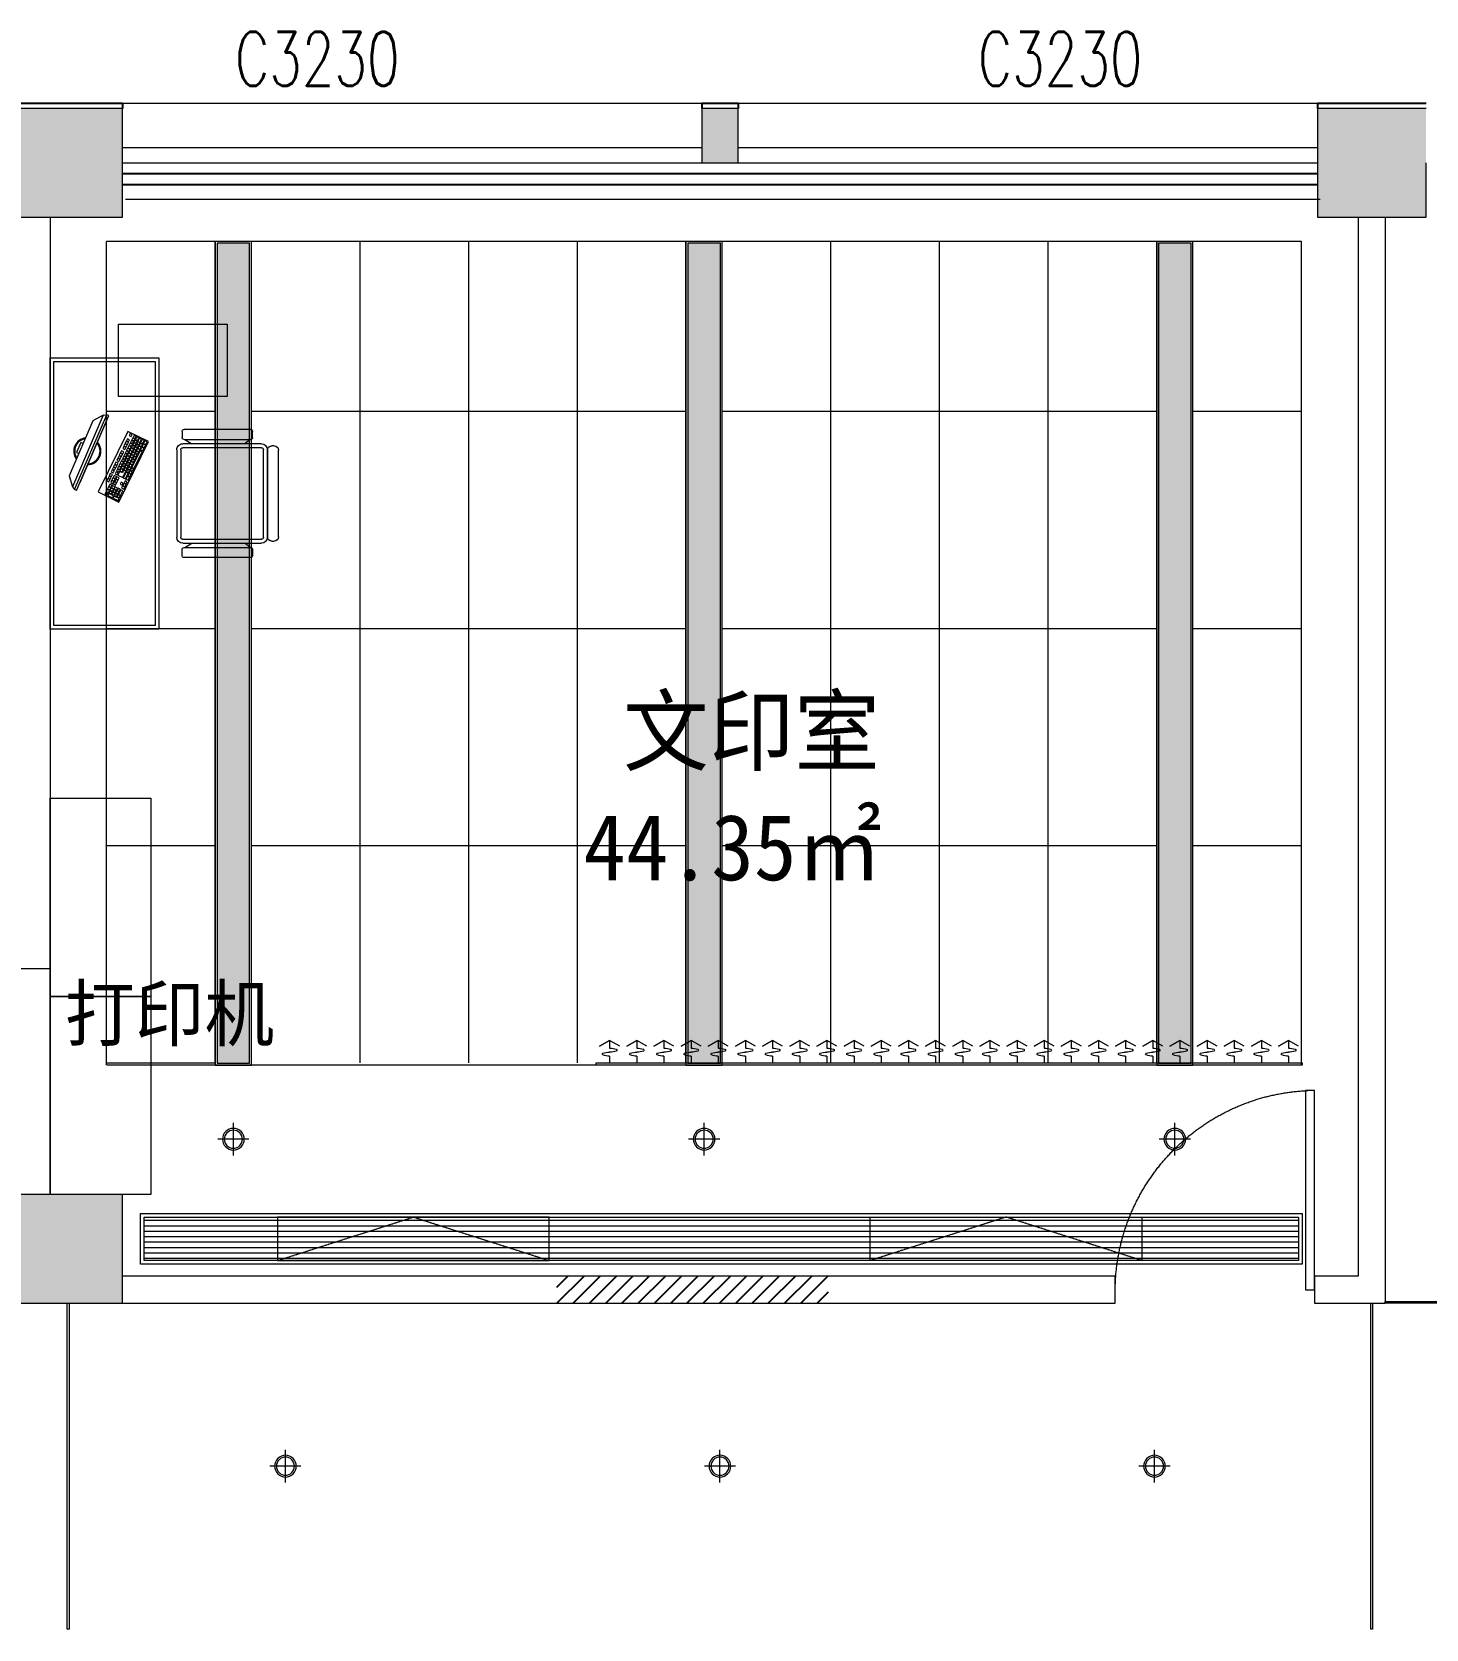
# Model space of a CAD drawing. Header units: millimetres. Extents: x 33621 to 401573, y -91663 to 133135.
# Drawn here: x 74497 to 82197, y -51111 to -42287 of the extents above; entities that cross this region are included whole.
import ezdxf

# ---------------------------------------------------------------- set-up
doc = ezdxf.new("R2010")
doc.units = ezdxf.units.MM
doc.header["$LTSCALE"] = 10
for name, pattern in [('DASH', [0.35, 0.25, -0.1]), ('DOTE', [2.42, 2, -0.2, 0.02, -0.2]), ('HIDDEN', [0.375, 0.25, -0.125, 0, 0])]:
    doc.linetypes.add(name, pattern=pattern)
doc.layers.get('0').update_dxf_attribs({"color": 253})
for name, color, linetype in [('3', 253, 'Continuous'), ('HATCH【填充】', 253, 'Continuous'), ('SURFACE', 253, 'Continuous'), ('WINDOW_TEXT', 253, 'Continuous')]:
    doc.layers.add(name, color=color, linetype=linetype)
for name, color, linetype, lineweight in [('COLUMN', 253, 'Continuous', 0), ('FF-Door【门】', 253, 'Continuous', 0), ('FF-FURN【成品家私】', 253, 'Continuous', 0), ('FF-Text【平面文字】', 253, 'Continuous', 0), ('PUB_HATCH', 253, 'Continuous', 0), ('RC-FCU【空调设备】', 253, 'Continuous', 0), ('RC-FIN【天花轮廓线】', 253, 'Continuous', 0), ('RC-LIGHT【天花灯具】', 253, 'Continuous', 0), ('RC-Modelling【天花造型】', 253, 'Continuous', 0), ('RC-STR【天花细线】', 253, 'Continuous', 0), ('WALL', 253, 'Continuous', 0), ('Wall【墙体】', 253, 'Continuous', 0), ('WINDOW', 253, 'Continuous', 0)]:
    doc.layers.add(name, color=color, linetype=linetype, lineweight=lineweight)
doc.styles.add('_TCH_WINDOW', font='SIMPLEX', dxfattribs={"bigfont": 'GBCBIG'})
doc.styles.add('文字', font='')
doc.styles.get('文字').set_extended_font_data('SimSun')

# ---------------------------------------------------------------- blocks, each defined once
blk = doc.blocks.new('$WINLIB2D$00000004')
for p, q in [((-0.5, 0.5), (0.5, 0.5)), ((-0.5, 0.5), (-0.5, -0.5)), ((0.5, -0.5), (0.5, 0.5)), ((-0.5, 0.2406), (0.5, 0.2406)), ((-0.5, -0.5), (0.5, -0.5))]:
    blk.add_line(p, q)
blk = doc.blocks.new('DOOR_D01')
at = {"layer": 'FF-Door【门】'}
blk.add_lwpolyline([(-0.4556, 1), (-0.4556, 0), (-0.5, 0), (-0.5, 1)], close=True, dxfattribs=at)
at = {"layer": 'FF-Door【门】', "color": 8, "linetype": 'HIDDEN', "ltscale": 15}
blk.add_arc((-0.5114, -0.0104), 1.0114, 0.59152, 87.46644, dxfattribs=at)
blk = doc.blocks.new('A$C4E3364B5')
for p, q in [((91.1, 524.2), (91.1, 537.6)), ((115.1, 561.6), (592.2, 561.6)), ((616.2, 537.6), (616.2, 524.2)), ((78.8, 33), (78.8, 467.1)), ((111.8, 500.2), (595.5, 500.2)), ((592.2, 500.2), (115.1, 500.2)), ((628.6, 467.1), (628.6, 33)), ((0, 407.9), (0, 39.9)), ((44.1, 418.9), (11, 418.9)), ((55.1, 39.9), (55.1, 407.9)), ((55.1, 404.6), (78.8, 375.3)), ((652.3, 404.6), (628.6, 375.3)), ((652.3, 39.9), (652.3, 407.9)), ((663.3, 418.9), (696.3, 418.9)), ((707.4, 407.9), (707.4, 39.9)), ((11, 28.9), (44.1, 28.9)), ((55.1, 44), (78.8, 83)), ((595.5, 0), (111.8, 0)), ((652.3, 44), (628.6, 83)), ((696.3, 28.9), (663.3, 28.9))]:
    blk.add_line(p, q)
at = {"color": 250}
for p, q in [((100.8, 33), (100.8, 467.1)), ((111.8, 478.1), (595.5, 478.1)), ((606.5, 467.1), (606.5, 33)), ((595.5, 22), (111.8, 22))]:
    blk.add_line(p, q, dxfattribs=at)
for centre, major_axis, start_param, end_param in [((115.1, 537.6), (-17, 17), -0.785398, 0.785398), ((592.2, 537.6), (-17, 17), 3.926991, 5.497787), ((111.8, 467.1), (-23.4, 23.4), -0.785398, 0.785398), ((115.1, 524.2), (-17, 17), 0.785397, 2.356196), ((592.2, 524.2), (-17, 17), 2.356194, 3.926991), ((595.5, 467.1), (-23.4, 23.4), 3.926991, 5.497787), ((11, 407.9), (-7.79, 7.79), -0.785398, 0.785398), ((44.1, 407.9), (-7.79, 7.79), 3.926991, 5.497787), ((663.3, 407.9), (-7.79, 7.79), -0.785398, 0.785398), ((696.3, 407.9), (-7.79, 7.79), 3.926991, 5.497787), ((11, 39.9), (7.79, -7.79), 3.926991, 5.497787), ((44.1, 39.9), (7.79, -7.79), -0.785398, 0.785398), ((111.8, 33), (23.4, -23.4), 3.926991, 5.497787), ((595.5, 33), (-23.4, 23.4), 2.356194, 3.926991), ((663.3, 39.9), (-7.79, 7.79), 0.785398, 2.356194), ((696.3, 39.9), (-7.79, 7.79), 2.356194, 3.926991)]:
    blk.add_ellipse(centre, major_axis=major_axis, ratio=1, start_param=start_param, end_param=end_param)
for centre, major_axis, start_param, end_param in [((111.8, 467.1), (-7.79, 7.79), -0.785398, 0.785398), ((595.5, 467.1), (-7.79, 7.79), 3.926991, 5.497787), ((111.8, 33), (7.79, -7.79), 3.926991, 5.497787), ((595.5, 33), (-7.79, 7.79), 2.356194, 3.926991)]:
    blk.add_ellipse(centre, major_axis=major_axis, ratio=1, start_param=start_param, end_param=end_param, dxfattribs=at)
blk = doc.blocks.new('办公桌_09')
at = {"color": 250}
for p, q in [((778, -863.8), (772.1, -875.7)), ((772.1, -875.7), (783.3, -881.2)), ((789.2, -869.3), (778, -863.8)), ((783.3, -881.2), (789.2, -869.3)), ((505.7, -937.5), (501, -948.5)), ((503.1, -969), (501, -948.5)), ((503.1, -969), (898.3, -1138.5)), ((919.3, -1114.9), (505.7, -937.5)), ((898.3, -1138.5), (914.5, -1125.9)), ((919.3, -1114.9), (914.5, -1125.9))]:
    blk.add_line(p, q, dxfattribs=at)
for points in [[(0, -884.1), (0, -283.3), (400, -283.3), (400, -884.1)], [(185.7, -1261.6), (185.7, -661.6), (1685.7, -661.6), (1685.7, -1261.6)]]:
    blk.add_lwpolyline(points, close=True)
for points in [[(205.7, -1241.6), (205.7, -681.6), (1665.7, -681.6), (1665.7, -1241.6)], [(592.5, -831.2), (926.3, -996.3), (982.7, -882.3), (648.9, -717.2)], [(625.5, -803.2), (631.4, -791.3), (620.3, -785.7), (614.4, -797.7)], [(637.6, -790.4), (643.5, -778.5), (627.7, -770.7), (621.8, -782.6)], [(639.9, -810.3), (645.8, -798.4), (634.6, -792.8), (628.7, -804.8)], [(629.3, -767.5), (648.4, -777), (654.3, -765.1), (635.2, -755.6)], [(636.7, -752.5), (656.1, -762.1), (662, -750.1), (642.6, -740.6)], [(652.4, -797.8), (658.3, -785.8), (647.2, -780.3), (641.3, -792.2)], [(658.9, -744.7), (664.8, -732.8), (650.1, -725.5), (644.2, -737.4)], [(661, -783.2), (666.9, -771.3), (655.7, -765.8), (649.8, -777.7)], [(666.8, -804.8), (672.7, -792.9), (661.5, -787.4), (655.6, -799.3)], [(670.3, -769.1), (676.2, -757.2), (665.1, -751.7), (659.2, -763.6)], [(676.8, -753.6), (682.7, -741.7), (667.9, -734.3), (662, -746.3)], [(675.3, -790.3), (681.2, -778.4), (670, -772.9), (664.1, -784.8)], [(684.7, -776.2), (690.6, -764.3), (679.4, -758.8), (673.5, -770.7)], [(689.7, -797.4), (695.6, -785.5), (684.4, -780), (678.5, -791.9)], [(695.1, -762.6), (701, -750.7), (686.2, -743.4), (680.3, -755.3)], [(699, -783.3), (704.9, -771.4), (693.7, -765.8), (687.8, -777.8)], [(704, -804.5), (709.9, -792.6), (698.7, -787.1), (692.8, -799)], [(791.2, -810.1), (797.1, -798.2), (704.8, -752.6), (698.9, -764.5)], [(713.4, -790.4), (719.3, -778.5), (708.1, -772.9), (702.2, -784.9)], [(727.7, -797.5), (733.6, -785.6), (722.4, -780), (716.5, -792)], [(742, -804.6), (747.9, -792.7), (736.8, -787.1), (730.9, -799.1)], [(614.8, -824.8), (620.7, -812.9), (609.5, -807.4), (603.6, -819.3)], [(644.7, -839.6), (650.6, -827.7), (639.4, -822.2), (633.5, -834.1)], [(654.2, -817.4), (660.1, -805.4), (648.9, -799.9), (643, -811.9)], [(658.7, -846.5), (664.6, -834.6), (653.4, -829.1), (647.5, -841)], [(668.6, -824.5), (674.5, -812.5), (663.3, -807), (657.4, -818.9)], [(672.7, -853.5), (678.6, -841.5), (667.4, -836), (661.5, -847.9)], [(681.1, -811.9), (687, -800), (675.8, -794.5), (669.9, -806.4)], [(682.9, -831.6), (688.8, -819.6), (677.6, -814.1), (671.7, -826)], [(686.7, -860.4), (692.6, -848.4), (681.4, -842.9), (675.5, -854.9)], [(695.5, -819), (701.4, -807.1), (690.2, -801.6), (684.3, -813.5)], [(697.2, -838.7), (703.1, -826.7), (692, -821.2), (686.1, -833.1)], [(709.8, -826.1), (715.7, -814.2), (704.5, -808.7), (698.6, -820.6)], [(710.6, -872.2), (716.5, -860.3), (705.4, -854.8), (699.5, -866.7)], [(711.6, -845.8), (717.5, -833.8), (706.3, -828.3), (700.4, -840.2)], [(718.3, -811.6), (724.2, -799.7), (713.1, -794.1), (707.2, -806.1)], [(724.1, -833.2), (730, -821.3), (718.9, -815.8), (713, -827.7)], [(724.6, -879.1), (730.5, -867.2), (719.3, -861.7), (713.4, -873.6)], [(725.9, -852.8), (731.8, -840.9), (720.7, -835.4), (714.8, -847.3)], [(732.7, -818.7), (738.6, -806.8), (727.4, -801.2), (721.5, -813.2)], [(738.5, -840.3), (744.4, -828.4), (733.2, -822.9), (727.3, -834.8)], [(738.6, -886.1), (744.5, -874.1), (733.3, -868.6), (727.4, -880.5)], [(740.3, -859.9), (746.2, -848), (735, -842.5), (729.1, -854.4)], [(747, -825.8), (752.9, -813.9), (741.7, -808.3), (735.8, -820.3)], [(752.6, -893), (758.5, -881), (747.3, -875.5), (741.4, -887.5)], [(752.8, -847.4), (758.7, -835.5), (747.6, -829.9), (741.7, -841.9)], [(754.6, -867), (760.5, -855.1), (749.3, -849.6), (743.4, -861.5)], [(756.4, -811.7), (762.3, -799.8), (751.1, -794.2), (745.2, -806.2)], [(761.4, -832.9), (767.3, -821), (756.1, -815.4), (750.2, -827.4)], [(767.2, -854.5), (773.1, -842.6), (761.9, -837), (756, -849)], [(769, -874.1), (774.9, -862.2), (763.7, -856.7), (757.8, -868.6)], [(770.7, -818.8), (776.6, -806.8), (765.4, -801.3), (759.5, -813.2)], [(775.7, -840), (781.6, -828), (770.4, -822.5), (764.5, -834.4)], [(781.5, -861.6), (787.4, -849.7), (776.2, -844.1), (770.3, -856.1)], [(785.1, -825.9), (791, -813.9), (779.8, -808.4), (773.9, -820.3)], [(790, -847.1), (795.9, -835.1), (784.8, -829.6), (778.9, -841.5)], [(795.9, -868.7), (801.8, -856.8), (790.6, -851.2), (784.7, -863.2)], [(797.6, -888.3), (803.5, -876.4), (792.4, -870.9), (786.5, -882.8)], [(799.4, -833), (805.3, -821), (794.1, -815.5), (788.2, -827.4)], [(804.4, -854.2), (810.3, -842.2), (799.1, -836.7), (793.2, -848.6)], [(807.2, -818.1), (813.1, -806.2), (800.3, -799.8), (794.4, -811.7)], [(810.2, -875.8), (816.1, -863.9), (804.9, -858.3), (799, -870.3)], [(812, -895.4), (817.9, -883.5), (806.7, -877.9), (800.8, -889.9)], [(813.8, -840.1), (819.7, -828.1), (808.5, -822.6), (802.6, -834.5)], [(813.4, -877.3), (833.8, -887.4), (847.1, -860.5), (812.7, -843.4), (806.8, -855.3), (820.8, -862.3)], [(822.6, -825.7), (828.5, -813.8), (815.7, -807.4), (809.8, -819.3)], [(854.6, -845.4), (822.9, -829.7), (817, -841.6), (848.7, -857.3)], [(837.2, -832.9), (843.1, -821), (830.2, -814.6), (824.3, -826.5)], [(856.1, -842.3), (862, -830.3), (845.7, -822.3), (839.8, -834.2)], [(854.2, -897.6), (860.1, -885.6), (849, -880.1), (843.1, -892)], [(876.6, -852.4), (882.5, -840.5), (871.3, -834.9), (865.4, -846.9)], [(883.5, -874.5), (889.4, -862.6), (878.2, -857.1), (872.3, -869)], [(890.9, -859.5), (896.8, -847.6), (885.7, -842), (879.7, -854)], [(905.3, -866.6), (911.2, -854.6), (900, -849.1), (894.1, -861)], [(918.3, -891.8), (924.2, -879.8), (913, -874.3), (907.1, -886.2)], [(940.1, -883.8), (946, -871.9), (920.5, -859.2), (914.6, -871.2)], [(932.6, -898.9), (938.5, -886.9), (927.4, -881.4), (921.5, -893.3)], [(954.4, -890.9), (960.3, -879), (949.1, -873.4), (943.2, -885.4)], [(961.3, -913), (974.7, -886.1), (963.5, -880.5), (950.1, -907.5)], [(773.7, -903.4), (779.6, -891.5), (768.4, -885.9), (762.5, -897.9)], [(787.6, -910.3), (793.5, -898.4), (782.4, -892.9), (776.5, -904.8)], [(801.6, -917.2), (807.5, -905.3), (796.3, -899.8), (790.4, -911.7)], [(815.6, -924.2), (821.5, -912.2), (810.3, -906.7), (804.4, -918.6)], [(826.3, -902.5), (832.2, -890.6), (821, -885), (815.1, -897)], [(836.1, -934.3), (842, -922.3), (830.8, -916.8), (824.9, -928.8)], [(846.8, -912.6), (852.7, -900.7), (841.5, -895.2), (835.6, -907.1)], [(850.4, -941.4), (856.3, -929.4), (845.1, -923.9), (839.2, -935.8)], [(861.1, -919.7), (867, -907.8), (855.9, -902.3), (850, -914.2)], [(864.8, -948.5), (870.7, -936.5), (859.5, -931), (853.6, -942.9)], [(868.6, -904.7), (874.5, -892.7), (863.3, -887.2), (857.4, -899.1)], [(875.5, -926.8), (881.4, -914.9), (870.2, -909.4), (864.3, -921.3)], [(882.9, -911.8), (888.8, -899.8), (877.6, -894.3), (871.7, -906.2)], [(896, -936.9), (901.9, -925), (890.7, -919.5), (884.8, -931.4)], [(903.4, -921.9), (909.3, -909.9), (898.1, -904.4), (892.2, -916.4)], [(910.3, -944), (916.2, -932.1), (905, -926.6), (899.1, -938.5)], [(910.8, -906.8), (916.7, -894.9), (905.6, -889.4), (899.7, -901.3)], [(917.7, -929), (923.6, -917), (912.5, -911.5), (906.6, -923.4)], [(924.6, -951.1), (930.5, -939.2), (919.4, -933.7), (913.5, -945.6)], [(925.2, -913.9), (931.1, -902), (919.9, -896.5), (914, -908.4)], [(932.1, -936.1), (938, -924.1), (926.8, -918.6), (920.9, -930.5)], [(939, -958.2), (944.9, -946.3), (933.7, -940.8), (927.8, -952.7)], [(939.5, -921), (945.4, -909.1), (934.3, -903.5), (928.4, -915.5)], [(946.4, -943.2), (959.8, -916.2), (948.6, -910.6), (935.2, -937.6)], [(947, -905.9), (952.9, -894), (941.7, -888.5), (935.8, -900.4)]]:
    blk.add_lwpolyline(points, close=True, dxfattribs=at)
for points in [[(914.5, -1125.9), (501, -948.5)], [(503.1, -969), (534.9, -1026.2), (838.2, -1156.3), (838.2, -1156.3), (898.3, -1138.5)], [(875, -1095.9), (553.4, -957.9)], [(659, -1079.4), (653.4, -1092.4), (708.6, -1116.1), (714.1, -1103.1)]]:
    blk.add_lwpolyline(points, dxfattribs=at)
for radius, start, end in [(75, 1.24355, 132.31589), (70, 3.11983, 130.43962), (75, 188.05931, 305.50014), (70, 190.58012, 302.97932)]:
    blk.add_arc((701.9, -1055.5), radius, start, end, dxfattribs=at)
at = {"color": 51, "xscale": -1}
blk.add_blockref('A$C4E3364B5', (1289.4, -561.6), dxfattribs=at)
blk = doc.blocks.new('圆形筒灯')
at = {"color": 251, "linetype": 'DOTE', "ltscale": 43.504693}
blk.add_line((0, 90.6), (0, -90.6), dxfattribs=at)
at = {"color": 251, "linetype": 'DOTE', "ltscale": 41.297046}
blk.add_line((86, 0), (-86, 0), dxfattribs=at)
blk.add_ellipse((0, 0), major_axis=(-42.4, 42.4), ratio=1, start_param=2.355868237233172, end_param=8.639053544412757)
at = {"color": 251}
blk.add_ellipse((0, 0), major_axis=(35.4, 35.4), ratio=1, start_param=5.49871431692557, end_param=11.78189962410516, dxfattribs=at)
blk = doc.blocks.new('*U283')
for p, q in [((0, -12), (0, 0)), ((0, 0), (3900, 0)), ((3900, 0), (3900, -12)), ((3900, -12), (0, -12)), ((75, -49.3), (75, -12)), ((225, -49.3), (225, -12)), ((375, -49.3), (375, -12)), ((525, -49.3), (525, -12)), ((675, -49.3), (675, -12)), ((825, -49.3), (825, -12)), ((975, -49.3), (975, -12)), ((1125, -49.3), (1125, -12)), ((1275, -49.3), (1275, -12)), ((1425, -49.3), (1425, -12)), ((1575, -49.3), (1575, -12)), ((1725, -49.3), (1725, -12)), ((1875, -49.3), (1875, -12)), ((2025, -49.3), (2025, -12)), ((2175, -49.3), (2175, -12)), ((2325, -49.3), (2325, -12)), ((2475, -49.3), (2475, -12)), ((2625, -49.3), (2625, -12)), ((2775, -49.3), (2775, -12)), ((2925, -49.3), (2925, -12)), ((3075, -49.3), (3075, -12)), ((3225, -49.3), (3225, -12)), ((3375, -49.3), (3375, -12)), ((3525, -49.3), (3525, -12)), ((3675, -49.3), (3675, -12)), ((3825, -49.3), (3825, -12)), ((3825, -49.3), (3825, -12)), ((19.6, -104.5), (75, -136.2)), ((75, -136.2), (75, -93.2)), ((130.4, -104.5), (75, -136.2)), ((75, -136.2), (130.4, -104.5)), ((169.6, -104.5), (225, -136.2)), ((225, -136.2), (225, -93.2)), ((280.4, -104.5), (225, -136.2)), ((225, -136.2), (280.4, -104.5)), ((319.6, -104.5), (375, -136.2)), ((375, -136.2), (375, -93.2)), ((430.4, -104.5), (375, -136.2)), ((375, -136.2), (430.4, -104.5)), ((469.6, -104.5), (525, -136.2)), ((525, -136.2), (525, -93.2)), ((580.4, -104.5), (525, -136.2)), ((525, -136.2), (580.4, -104.5)), ((619.6, -104.5), (675, -136.2)), ((675, -136.2), (675, -93.2)), ((730.4, -104.5), (675, -136.2)), ((675, -136.2), (730.4, -104.5)), ((769.6, -104.5), (825, -136.2)), ((825, -136.2), (825, -93.2)), ((880.4, -104.5), (825, -136.2)), ((825, -136.2), (880.4, -104.5)), ((919.6, -104.5), (975, -136.2)), ((975, -136.2), (975, -93.2)), ((1030.4, -104.5), (975, -136.2)), ((975, -136.2), (1030.4, -104.5)), ((1069.6, -104.5), (1125, -136.2)), ((1125, -136.2), (1125, -93.2)), ((1180.4, -104.5), (1125, -136.2)), ((1125, -136.2), (1180.4, -104.5)), ((1219.6, -104.5), (1275, -136.2)), ((1275, -136.2), (1275, -93.2)), ((1330.4, -104.5), (1275, -136.2)), ((1275, -136.2), (1330.4, -104.5)), ((1369.6, -104.5), (1425, -136.2)), ((1425, -136.2), (1425, -93.2)), ((1480.4, -104.5), (1425, -136.2)), ((1425, -136.2), (1480.4, -104.5)), ((1519.6, -104.5), (1575, -136.2)), ((1575, -136.2), (1575, -93.2)), ((1630.4, -104.5), (1575, -136.2)), ((1575, -136.2), (1630.4, -104.5)), ((1669.6, -104.5), (1725, -136.2)), ((1725, -136.2), (1725, -93.2)), ((1780.4, -104.5), (1725, -136.2)), ((1725, -136.2), (1780.4, -104.5)), ((1819.6, -104.5), (1875, -136.2)), ((1875, -136.2), (1875, -93.2)), ((1930.4, -104.5), (1875, -136.2)), ((1875, -136.2), (1930.4, -104.5)), ((1969.6, -104.5), (2025, -136.2)), ((2025, -136.2), (2025, -93.2)), ((2080.4, -104.5), (2025, -136.2)), ((2025, -136.2), (2080.4, -104.5)), ((2119.6, -104.5), (2175, -136.2)), ((2175, -136.2), (2175, -93.2)), ((2230.4, -104.5), (2175, -136.2)), ((2175, -136.2), (2230.4, -104.5)), ((2269.6, -104.5), (2325, -136.2)), ((2325, -136.2), (2325, -93.2)), ((2380.4, -104.5), (2325, -136.2)), ((2325, -136.2), (2380.4, -104.5)), ((2419.6, -104.5), (2475, -136.2)), ((2475, -136.2), (2475, -93.2)), ((2530.4, -104.5), (2475, -136.2)), ((2475, -136.2), (2530.4, -104.5)), ((2569.6, -104.5), (2625, -136.2)), ((2625, -136.2), (2625, -93.2)), ((2680.4, -104.5), (2625, -136.2)), ((2625, -136.2), (2680.4, -104.5)), ((2719.6, -104.5), (2775, -136.2)), ((2775, -136.2), (2775, -93.2)), ((2830.4, -104.5), (2775, -136.2)), ((2775, -136.2), (2830.4, -104.5)), ((2869.6, -104.5), (2925, -136.2)), ((2925, -136.2), (2925, -93.2)), ((2980.4, -104.5), (2925, -136.2)), ((2925, -136.2), (2980.4, -104.5)), ((3019.6, -104.5), (3075, -136.2)), ((3075, -136.2), (3075, -93.2)), ((3130.4, -104.5), (3075, -136.2)), ((3075, -136.2), (3130.4, -104.5)), ((3169.6, -104.5), (3225, -136.2)), ((3225, -136.2), (3225, -93.2)), ((3280.4, -104.5), (3225, -136.2)), ((3225, -136.2), (3280.4, -104.5)), ((3319.6, -104.5), (3375, -136.2)), ((3375, -136.2), (3375, -93.2)), ((3430.4, -104.5), (3375, -136.2)), ((3375, -136.2), (3430.4, -104.5)), ((3469.6, -104.5), (3525, -136.2)), ((3525, -136.2), (3525, -93.2)), ((3580.4, -104.5), (3525, -136.2)), ((3525, -136.2), (3580.4, -104.5)), ((3619.6, -104.5), (3675, -136.2)), ((3675, -136.2), (3675, -93.2)), ((3730.4, -104.5), (3675, -136.2)), ((3675, -136.2), (3730.4, -104.5)), ((3769.6, -104.5), (3825, -136.2)), ((3769.6, -104.5), (3825, -136.2)), ((3825, -136.2), (3825, -93.2)), ((3825, -136.2), (3825, -93.2)), ((3880.4, -104.5), (3825, -136.2)), ((3825, -136.2), (3880.4, -104.5)), ((3880.4, -104.5), (3825, -136.2)), ((3825, -136.2), (3880.4, -104.5))]:
    blk.add_line(p, q)
at = {"extrusion": (0, 0, -1)}
for centre, major_axis, start_param, end_param in [((40, -82.2), (3.69, -3.69), 1.137309, 3.57508), ((72.5, -170.8), (-70.4, -70.4), 2.004284, 2.381239), ((72.5, 6.4), (70.4, -70.4), 0.760354, 1.137309), ((77.5, -148.9), (-70.4, -70.4), 2.33115, 2.708105), ((77.5, 28.3), (70.4, -70.4), 0.433488, 0.810442), ((110, -60.3), (3.69, -3.69), 4.278901, 6.716673), ((190, -82.2), (3.69, -3.69), 1.137309, 3.57508), ((222.5, -170.8), (-70.4, -70.4), 2.004284, 2.381239), ((222.5, 6.4), (70.4, -70.4), 0.760354, 1.137309), ((227.5, -148.9), (-70.4, -70.4), 2.33115, 2.708105), ((227.5, 28.3), (70.4, -70.4), 0.433488, 0.810442), ((260, -60.3), (3.69, -3.69), 4.278901, 6.716673), ((340, -82.2), (3.69, -3.69), 1.137309, 3.57508), ((372.5, -170.8), (-70.4, -70.4), 2.004284, 2.381239), ((372.5, 6.4), (70.4, -70.4), 0.760354, 1.137309), ((377.5, -148.9), (-70.4, -70.4), 2.33115, 2.708105), ((377.5, 28.3), (70.4, -70.4), 0.433488, 0.810442), ((410, -60.3), (3.69, -3.69), 4.278901, 6.716673), ((490, -82.2), (3.69, -3.69), 1.137309, 3.57508), ((522.5, -170.8), (-70.4, -70.4), 2.004284, 2.381239), ((522.5, 6.4), (70.4, -70.4), 0.760354, 1.137309), ((527.5, -148.9), (-70.4, -70.4), 2.33115, 2.708105), ((527.5, 28.3), (70.4, -70.4), 0.433488, 0.810442), ((560, -60.3), (3.69, -3.69), 4.278901, 6.716673), ((640, -82.2), (3.69, -3.69), 1.137309, 3.57508), ((672.5, -170.8), (-70.4, -70.4), 2.004284, 2.381239), ((672.5, 6.4), (70.4, -70.4), 0.760354, 1.137309), ((677.5, -148.9), (-70.4, -70.4), 2.33115, 2.708105), ((677.5, 28.3), (70.4, -70.4), 0.433488, 0.810442), ((710, -60.3), (3.69, -3.69), 4.278901, 6.716673), ((790, -82.2), (3.69, -3.69), 1.137309, 3.57508), ((822.5, -170.8), (-70.4, -70.4), 2.004284, 2.381239), ((822.5, 6.4), (70.4, -70.4), 0.760354, 1.137309), ((827.5, -148.9), (-70.4, -70.4), 2.33115, 2.708105), ((827.5, 28.3), (70.4, -70.4), 0.433488, 0.810442), ((860, -60.3), (3.69, -3.69), 4.278901, 6.716673), ((940, -82.2), (3.69, -3.69), 1.137309, 3.57508), ((972.5, -170.8), (-70.4, -70.4), 2.004284, 2.381239), ((972.5, 6.4), (70.4, -70.4), 0.760354, 1.137309), ((977.5, -148.9), (-70.4, -70.4), 2.33115, 2.708105), ((977.5, 28.3), (70.4, -70.4), 0.433488, 0.810442), ((1010, -60.3), (3.69, -3.69), 4.278901, 6.716673), ((1090, -82.2), (3.69, -3.69), 1.137309, 3.57508), ((1122.5, -170.8), (-70.4, -70.4), 2.004284, 2.381239), ((1122.5, 6.4), (70.4, -70.4), 0.760354, 1.137309), ((1127.5, -148.9), (-70.4, -70.4), 2.33115, 2.708105), ((1127.5, 28.3), (70.4, -70.4), 0.433488, 0.810442), ((1160, -60.3), (3.69, -3.69), 4.278901, 6.716673), ((1240, -82.2), (3.69, -3.69), 1.137309, 3.57508), ((1272.5, -170.8), (-70.4, -70.4), 2.004284, 2.381239), ((1272.5, 6.4), (70.4, -70.4), 0.760354, 1.137309), ((1277.5, -148.9), (-70.4, -70.4), 2.33115, 2.708105), ((1277.5, 28.3), (70.4, -70.4), 0.433488, 0.810442), ((1310, -60.3), (3.69, -3.69), 4.278901, 6.716673), ((1390, -82.2), (3.69, -3.69), 1.137309, 3.57508), ((1422.5, -170.8), (-70.4, -70.4), 2.004284, 2.381239), ((1422.5, 6.4), (70.4, -70.4), 0.760354, 1.137309), ((1427.5, -148.9), (-70.4, -70.4), 2.33115, 2.708105), ((1427.5, 28.3), (70.4, -70.4), 0.433488, 0.810442), ((1460, -60.3), (3.69, -3.69), 4.278901, 6.716673), ((1540, -82.2), (3.69, -3.69), 1.137309, 3.57508), ((1572.5, -170.8), (-70.4, -70.4), 2.004284, 2.381239), ((1572.5, 6.4), (70.4, -70.4), 0.760354, 1.137309), ((1577.5, -148.9), (-70.4, -70.4), 2.33115, 2.708105), ((1577.5, 28.3), (70.4, -70.4), 0.433488, 0.810442), ((1610, -60.3), (3.69, -3.69), 4.278901, 6.716673), ((1690, -82.2), (3.69, -3.69), 1.137309, 3.57508), ((1722.5, -170.8), (-70.4, -70.4), 2.004284, 2.381239), ((1722.5, 6.4), (70.4, -70.4), 0.760354, 1.137309), ((1727.5, -148.9), (-70.4, -70.4), 2.33115, 2.708105), ((1727.5, 28.3), (70.4, -70.4), 0.433488, 0.810442), ((1760, -60.3), (3.69, -3.69), 4.278901, 6.716673), ((1840, -82.2), (3.69, -3.69), 1.137309, 3.57508), ((1872.5, -170.8), (-70.4, -70.4), 2.004284, 2.381239), ((1872.5, 6.4), (70.4, -70.4), 0.760354, 1.137309), ((1877.5, -148.9), (-70.4, -70.4), 2.33115, 2.708105), ((1877.5, 28.3), (70.4, -70.4), 0.433488, 0.810442), ((1910, -60.3), (3.69, -3.69), 4.278901, 6.716673), ((1990, -82.2), (3.69, -3.69), 1.137309, 3.57508), ((2022.5, -170.8), (-70.4, -70.4), 2.004284, 2.381239), ((2022.5, 6.4), (70.4, -70.4), 0.760354, 1.137309), ((2027.5, -148.9), (-70.4, -70.4), 2.33115, 2.708105), ((2027.5, 28.3), (70.4, -70.4), 0.433488, 0.810442), ((2060, -60.3), (3.69, -3.69), 4.278901, 6.716673), ((2140, -82.2), (3.69, -3.69), 1.137309, 3.57508), ((2172.5, -170.8), (-70.4, -70.4), 2.004284, 2.381239), ((2172.5, 6.4), (70.4, -70.4), 0.760354, 1.137309), ((2177.5, -148.9), (-70.4, -70.4), 2.33115, 2.708105), ((2177.5, 28.3), (70.4, -70.4), 0.433488, 0.810442), ((2210, -60.3), (3.69, -3.69), 4.278901, 6.716673), ((2290, -82.2), (3.69, -3.69), 1.137309, 3.57508), ((2322.5, -170.8), (-70.4, -70.4), 2.004284, 2.381239), ((2322.5, 6.4), (70.4, -70.4), 0.760354, 1.137309), ((2327.5, -148.9), (-70.4, -70.4), 2.33115, 2.708105), ((2327.5, 28.3), (70.4, -70.4), 0.433488, 0.810442), ((2360, -60.3), (3.69, -3.69), 4.278901, 6.716673), ((2440, -82.2), (3.69, -3.69), 1.137309, 3.57508), ((2472.5, -170.8), (-70.4, -70.4), 2.004284, 2.381239), ((2472.5, 6.4), (70.4, -70.4), 0.760354, 1.137309), ((2477.5, -148.9), (-70.4, -70.4), 2.33115, 2.708105), ((2477.5, 28.3), (70.4, -70.4), 0.433488, 0.810442), ((2510, -60.3), (3.69, -3.69), 4.278901, 6.716673), ((2590, -82.2), (3.69, -3.69), 1.137309, 3.57508), ((2622.5, -170.8), (-70.4, -70.4), 2.004284, 2.381239), ((2622.5, 6.4), (70.4, -70.4), 0.760354, 1.137309), ((2627.5, -148.9), (-70.4, -70.4), 2.33115, 2.708105), ((2627.5, 28.3), (70.4, -70.4), 0.433488, 0.810442), ((2660, -60.3), (3.69, -3.69), 4.278901, 6.716673), ((2740, -82.2), (3.69, -3.69), 1.137309, 3.57508), ((2772.5, -170.8), (-70.4, -70.4), 2.004284, 2.381239), ((2772.5, 6.4), (70.4, -70.4), 0.760354, 1.137309), ((2777.5, -148.9), (-70.4, -70.4), 2.33115, 2.708105), ((2777.5, 28.3), (70.4, -70.4), 0.433488, 0.810442), ((2810, -60.3), (3.69, -3.69), 4.278901, 6.716673), ((2890, -82.2), (3.69, -3.69), 1.137309, 3.57508), ((2922.5, -170.8), (-70.4, -70.4), 2.004284, 2.381239), ((2922.5, 6.4), (70.4, -70.4), 0.760354, 1.137309), ((2927.5, -148.9), (-70.4, -70.4), 2.33115, 2.708105), ((2927.5, 28.3), (70.4, -70.4), 0.433488, 0.810442), ((2960, -60.3), (3.69, -3.69), 4.278901, 6.716673), ((3040, -82.2), (3.69, -3.69), 1.137309, 3.57508), ((3072.5, -170.8), (-70.4, -70.4), 2.004284, 2.381239), ((3072.5, 6.4), (70.4, -70.4), 0.760354, 1.137309), ((3077.5, -148.9), (-70.4, -70.4), 2.33115, 2.708105), ((3077.5, 28.3), (70.4, -70.4), 0.433488, 0.810442), ((3110, -60.3), (3.69, -3.69), 4.278901, 6.716673), ((3190, -82.2), (3.69, -3.69), 1.137309, 3.57508), ((3222.5, -170.8), (-70.4, -70.4), 2.004284, 2.381239), ((3222.5, 6.4), (70.4, -70.4), 0.760354, 1.137309), ((3227.5, -148.9), (-70.4, -70.4), 2.33115, 2.708105), ((3227.5, 28.3), (70.4, -70.4), 0.433488, 0.810442), ((3260, -60.3), (3.69, -3.69), 4.278901, 6.716673), ((3340, -82.2), (3.69, -3.69), 1.137309, 3.57508), ((3372.5, -170.8), (-70.4, -70.4), 2.004284, 2.381239), ((3372.5, 6.4), (70.4, -70.4), 0.760354, 1.137309), ((3377.5, -148.9), (-70.4, -70.4), 2.33115, 2.708105), ((3377.5, 28.3), (70.4, -70.4), 0.433488, 0.810442), ((3410, -60.3), (3.69, -3.69), 4.278901, 6.716673), ((3490, -82.2), (3.69, -3.69), 1.137309, 3.57508), ((3522.5, -170.8), (-70.4, -70.4), 2.004284, 2.381239), ((3522.5, 6.4), (70.4, -70.4), 0.760354, 1.137309), ((3527.5, -148.9), (-70.4, -70.4), 2.33115, 2.708105), ((3527.5, 28.3), (70.4, -70.4), 0.433488, 0.810442), ((3560, -60.3), (3.69, -3.69), 4.278901, 6.716673), ((3640, -82.2), (3.69, -3.69), 1.137309, 3.57508), ((3672.5, -170.8), (-70.4, -70.4), 2.004284, 2.381239), ((3672.5, 6.4), (70.4, -70.4), 0.760354, 1.137309), ((3677.5, -148.9), (-70.4, -70.4), 2.33115, 2.708105), ((3677.5, 28.3), (70.4, -70.4), 0.433488, 0.810442), ((3710, -60.3), (3.69, -3.69), 4.278901, 6.716673), ((3790, -82.2), (3.69, -3.69), 1.137309, 3.57508), ((3790, -82.2), (3.69, -3.69), 1.137309, 3.57508), ((3822.5, -170.8), (-70.4, -70.4), 2.004284, 2.381239), ((3822.5, -170.8), (-70.4, -70.4), 2.004284, 2.381239), ((3822.5, 6.4), (70.4, -70.4), 0.760354, 1.137309), ((3822.5, 6.4), (70.4, -70.4), 0.760354, 1.137309), ((3827.5, -148.9), (-70.4, -70.4), 2.33115, 2.708105), ((3827.5, -148.9), (-70.4, -70.4), 2.33115, 2.708105), ((3827.5, 28.3), (70.4, -70.4), 0.433488, 0.810442), ((3827.5, 28.3), (70.4, -70.4), 0.433488, 0.810442), ((3860, -60.3), (3.69, -3.69), 4.278901, 6.716673), ((3860, -60.3), (3.69, -3.69), 4.278901, 6.716673)]:
    blk.add_ellipse(centre, major_axis=major_axis, ratio=1, start_param=start_param, end_param=end_param, dxfattribs=at)
blk = doc.blocks.new('ZL_0609192853')
at = {"layer": 'RC-LIGHT【天花灯具】'}
h = blk.add_hatch(dxfattribs=at)
h.set_pattern_fill('DOTS', color=8, scale=10)
h.set_pattern_definition([(0, (2430707.972, -1486106.821), (7.9375, 15.875), [0, -15.875])])
h.paths.add_polyline_path([(-90, -4540), (90, -4540), (90, -10), (-90, -10)])
blk.add_lwpolyline([(-100, -4550), (100, -4550), (100, 0), (-100, 0)], close=True, dxfattribs=at)
at = {"layer": 'RC-LIGHT【天花灯具】', "color": 8}
blk.add_lwpolyline([(-90, -4540), (90, -4540), (90, -10), (-90, -10)], close=True, dxfattribs=at)

msp = doc.modelspace()

# ---------------------------------------------------------------- hatches: boundary and pattern name
at = {"layer": 'HATCH【填充】'}
h = msp.add_hatch(dxfattribs=at)
h.set_pattern_fill('ANSI31', color=3, scale=20)
h.set_pattern_definition([(45, (77396.01, -49310.557), (-44.9013, 44.9013), [])])
h.paths.add_polyline_path([(78896, -49160.6), (77396, -49160.6), (77396, -49310.6), (78896, -49310.6)])
at = {"layer": 'PUB_HATCH'}
for points in [[(74396.5, -43310.6), (74996.5, -43310.6), (74996.5, -42710.6), (74396.5, -42710.6)], [(78196.5, -43010.6), (78396.5, -43010.6), (78396.5, -42710.6), (78196.5, -42710.6)], [(81596.5, -43310.6), (82196.5, -43310.6), (82196.5, -42710.6), (81596.5, -42710.6)], [(74396.5, -49310.6), (74996.5, -49310.6), (74996.5, -48710.6), (74396.5, -48710.6)]]:
    msp.add_hatch(color=256, dxfattribs=at).paths.add_polyline_path(points)
at = {"layer": 'RC-FCU【空调设备】'}
h = msp.add_hatch(dxfattribs=at)
h.set_pattern_fill('_USER', color=8, scale=30, angle=180, pattern_type=0)
h.set_pattern_definition([(180, (6007039.228, 1148867.944), (-4e-15, -30), [])])
h.paths.add_polyline_path([(75116.5, -48834.4), (75116.5, -49074.4), (81492.3, -49074.4), (81492.3, -48834.4)])

# ---------------------------------------------------------------- linework, layer by layer
at = {"layer": '3'}
for p, q in [((81596.5, -43070.6), (74996.5, -43070.6)), ((81596.5, -43130.6), (74996.5, -43130.6))]:
    msp.add_line(p, q, dxfattribs=at)
at = {"layer": 'COLUMN'}
for p, q in [((74996.5, -42710.6), (74396.5, -42710.6)), ((82196.5, -42710.6), (81596.5, -42710.6)), ((74996.5, -43310.6), (74996.5, -43010.6)), ((81596.5, -43010.6), (81596.5, -43310.6)), ((82196.5, -43310.6), (82196.5, -43010.6)), ((74396.5, -43310.6), (74996.5, -43310.6)), ((81596.5, -43310.6), (82196.5, -43310.6)), ((74996.5, -48710.6), (74396.5, -48710.6)), ((74996.5, -49310.6), (74996.5, -48710.6)), ((74396.5, -49310.6), (74996.5, -49310.6))]:
    msp.add_line(p, q, dxfattribs=at)
at = {"layer": 'FF-FURN【成品家私】'}
for points in [[(74596.5, -46520), (75153, -46520), (75153, -47615.3), (74596.5, -47615.3)], [(74596.5, -47615.3), (75153, -47615.3), (75153, -48710.6), (74596.5, -48710.6)]]:
    msp.add_lwpolyline(points, close=True, dxfattribs=at)
at = {"layer": 'RC-FCU【空调设备】'}
msp.add_lwpolyline([(81512.3, -48814.4), (81512.3, -49094.4), (75096.5, -49094.4), (75096.5, -48814.4)], close=True, dxfattribs=at)
at = {"layer": 'RC-FCU【空调设备】', "color": 8}
msp.add_lwpolyline([(81492.3, -48834.4), (81492.3, -49074.4), (75116.5, -49074.4), (75116.5, -48834.4)], close=True, dxfattribs=at)
at = {"layer": 'RC-FCU【空调设备】', "color": 8, "linetype": 'DASH'}
for points in [[(75853.3, -48834.4), (75853.3, -49074.4), (77353.3, -49074.4), (77353.3, -48834.4)], [(80627.1, -48834.4), (80627.1, -49074.4), (79127.1, -49074.4), (79127.1, -48834.4)]]:
    msp.add_lwpolyline(points, close=True, dxfattribs=at)
for points in [[(75853.3, -49074.4), (76603.3, -48834.4), (77353.3, -49074.4)], [(80627.1, -49074.4), (79877.1, -48834.4), (79127.1, -49074.4)]]:
    msp.add_lwpolyline(points, dxfattribs=at)
at = {"layer": 'RC-FIN【天花轮廓线】'}
msp.add_line((81512.3, -47994.4), (74912.3, -47994.4), dxfattribs=at)
at = {"layer": 'RC-Modelling【天花造型】'}
for p, q in [((75012.3, -43210.6), (81612.3, -43210.6)), ((81509, -43444.4), (74909, -43444.4)), ((81509, -47994.4), (81509, -43444.4))]:
    msp.add_line(p, q, dxfattribs=at)
at = {"layer": 'RC-STR【天花细线】'}
for p, q in [((76309, -47982.4), (76309, -43444.4)), ((76909, -47982.4), (76909, -43444.4)), ((77509, -47982.4), (77509, -43444.4)), ((78109, -47982.4), (78109, -43444.4)), ((78309, -47982.4), (78309, -43444.4)), ((78909, -47982.4), (78909, -43444.4)), ((79509, -47982.4), (79509, -43444.4)), ((80109, -47982.4), (80109, -43444.4)), ((80709, -47982.4), (80709, -43444.4)), ((80909, -47982.4), (80909, -43444.4)), ((78309, -44382.4), (80709, -44382.4)), ((80909, -44382.4), (81509, -44382.4)), ((78309, -45582.4), (80709, -45582.4)), ((80909, -45582.4), (81509, -45582.4)), ((74909, -46782.4), (75509, -46782.4)), ((75709, -46782.4), (78109, -46782.4)), ((78309, -46782.4), (80709, -46782.4)), ((80909, -46782.4), (81509, -46782.4)), ((74909, -47982.4), (75509, -47982.4))]:
    msp.add_line(p, q, dxfattribs=at)
for points in [[(74691.5, -49310.6), (74701.5, -49310.6), (74701.5, -51110.6), (74691.5, -51110.6)], [(81891.5, -49310.6), (81901.5, -49310.6), (81901.5, -51110.6), (81891.5, -51110.6)], [(88596.5, -49310.6), (81971.5, -49310.6), (81971.5, -49300.6), (88596.5, -49300.6)]]:
    msp.add_lwpolyline(points, close=True, dxfattribs=at)
at = {"layer": 'SURFACE'}
for p, q in [((74396.5, -42680.6), (74696.5, -42680.6)), ((74696.5, -42680.6), (74996.5, -42680.6)), ((74996.5, -42680.6), (74996.5, -42710.6)), ((78196.5, -42680.6), (78196.5, -42710.6)), ((78196.5, -42680.6), (78396.5, -42680.6)), ((78396.5, -42680.6), (78396.5, -42710.6)), ((81596.5, -42680.6), (81596.5, -42710.6)), ((81596.5, -42680.6), (81896.5, -42680.6)), ((81896.5, -42680.6), (82196.5, -42680.6))]:
    msp.add_line(p, q, dxfattribs=at)
at = {"layer": 'WALL'}
for p, q in [((78396.5, -42710.6), (78196.5, -42710.6)), ((78196.5, -42710.6), (78196.5, -43010.6)), ((78396.5, -43010.6), (78396.5, -42710.6)), ((78196.5, -43010.6), (78396.5, -43010.6)), ((74596.5, -43310.6), (74596.5, -47460.6))]:
    msp.add_line(p, q, dxfattribs=at)
msp.add_lwpolyline([(74596.5, -48710.6), (74396.5, -48710.6), (74396.5, -47460.6), (74596.5, -47460.6)], close=True, dxfattribs=at)
at = {"layer": 'Wall【墙体】', "color": 6}
for p, q in [((81821.5, -43310.6), (81821.5, -49160.6)), ((81971.5, -43310.6), (81971.5, -49310.6)), ((80479.5, -49160.6), (74996.5, -49160.6)), ((80479.5, -49310.6), (80479.5, -49160.6)), ((81821.5, -49160.6), (81579.5, -49160.6)), ((81579.5, -49160.6), (81579.5, -49310.6)), ((74996.5, -49310.6), (80479.5, -49310.6)), ((81579.5, -49310.6), (81971.5, -49310.6))]:
    msp.add_line(p, q, dxfattribs=at)

# ---------------------------------------------------------------- block references
at = {"xscale": -1100, "yscale": 1100, "zscale": 1100}
msp.add_blockref('DOOR_D01', (81029.5, -49235.6), dxfattribs=at)
at = {"layer": 'RC-FCU【空调设备】', "ltscale": 10, "rotation": 180}
msp.add_blockref('*U283', (81512.3, -47994.4), dxfattribs=at)
at = {"layer": 'RC-LIGHT【天花灯具】'}
for p in [(78209, -43444.4), (80809, -43444.4)]:
    msp.add_blockref('ZL_0609192853', p, dxfattribs=at)
at = {"layer": 'RC-LIGHT【天花灯具】', "xscale": -1, "rotation": 180}
for p in [(75609, -48404.4), (78209, -48404.4), (80809, -48404.4), (75896.5, -50210.6), (78296.5, -50210.6), (80696.5, -50210.6)]:
    msp.add_blockref('圆形筒灯', p, dxfattribs=at)
at = {"layer": 'WINDOW'}
ref = msp.add_blockref('$WINLIB2D$00000004', (76596.5, -42845.6), dxfattribs=dict(at, xscale=3200, yscale=-330, zscale=3200))
ref.add_attrib('A', 'C3230', (75618.1, -42584.3), dxfattribs={"layer": 'WINDOW_TEXT', "height": 297.5, "style": '_TCH_WINDOW', "width": 0.705882})
ref = msp.add_blockref('$WINLIB2D$00000004', (79996.5, -42845.6), dxfattribs=dict(at, xscale=3200, yscale=-330, zscale=3200))
ref.add_attrib('A', 'C3230', (79721.3, -42584.3), dxfattribs={"layer": 'WINDOW_TEXT', "height": 297.5, "style": '_TCH_WINDOW', "width": 0.705882})

# ---------------------------------------------------------------- texts
at = {"layer": 'FF-Text【平面文字】', "style": '文字', "width": 0.95}
for s, height, p in [('文印室', 364.55, (77762.2, -46331.6)), ('44.35㎡', 364.55, (77541.8, -46973.6)), ('打印机', 297.53, (74678.2, -47858.9))]:
    msp.add_text(s, height=height, dxfattribs=at).set_placement(p)

# ---------------------------------------------------------------- next in the draw order: block references
at = {"layer": 'FF-FURN【成品家私】', "rotation": 270}
msp.add_blockref('办公桌_09', (75858.1, -43901.1), dxfattribs=at)

# ---------------------------------------------------------------- next in the draw order: linework, layer by layer
at = {"layer": 'RC-Modelling【天花造型】'}
msp.add_line((74909, -47994.4), (74909, -43444.4), dxfattribs=at)
at = {"layer": 'RC-STR【天花细线】'}
for p, q in [((75509, -47982.4), (75509, -43444.4)), ((75709, -47982.4), (75709, -43444.4)), ((74909, -44382.4), (75509, -44382.4)), ((75709, -44382.4), (78109, -44382.4)), ((74909, -45582.4), (75509, -45582.4)), ((75709, -45582.4), (78109, -45582.4))]:
    msp.add_line(p, q, dxfattribs=at)

# ---------------------------------------------------------------- next in the draw order: block references
at = {"layer": 'RC-LIGHT【天花灯具】'}
msp.add_blockref('ZL_0609192853', (75609, -43444.4), dxfattribs=at)

doc.saveas('drawing.dxf')
